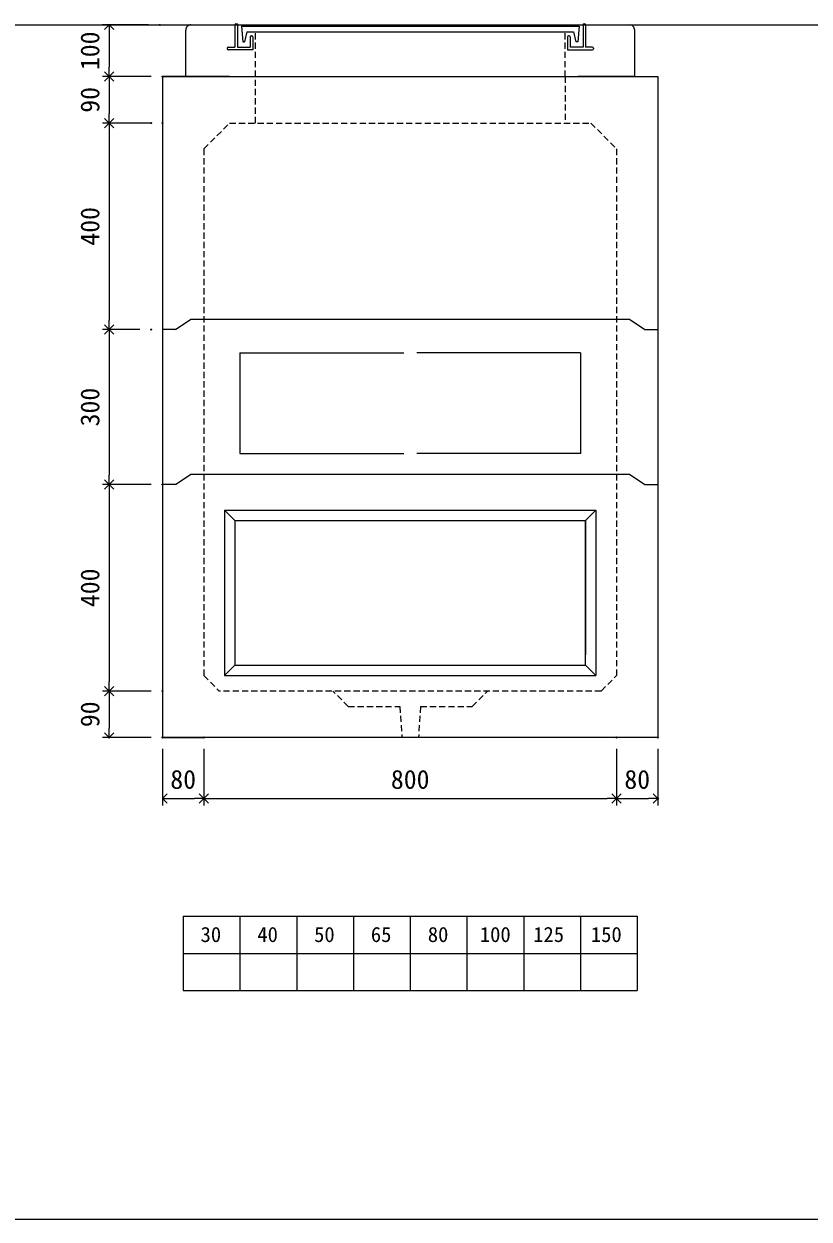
# Model space of a CAD drawing. Units: millimetres, scale not verified. Extents: x -4890 to 18490, y -2302 to 2302.
# Drawn here: x 1846 to 3368, y -1973 to 341 of the extents above; entities that cross this region are included whole.
import ezdxf
from ezdxf.enums import TextEntityAlignment as Align

# ---------------------------------------------------------------- set-up
doc = ezdxf.new("R2010")
doc.units = ezdxf.units.MM
doc.header["$LTSCALE"] = 10
doc.header["$PDMODE"] = 32
doc.header["$PDSIZE"] = 2
doc.linetypes.add('DASHED1', pattern=[1.8, 1.2, -0.6])
doc.linetypes.add('USER2', pattern=[50.8, 31.75, -6.35, 6.35, -6.35])
doc.layers.add('0-1_Defpoints', color=7, linetype='Continuous')
for name, color, linetype, lineweight in [('0-2_waku', 7, 'Continuous', 18), ('0-3_gaikei', 7, 'Continuous', 18), ('0-4_kakure', 7, 'DASHED1', 5), ('0-5_sunpou', 7, 'Continuous', 5), ('0-9_uchigawa', 6, 'Continuous', 18), ('0-B_futa', 3, 'Continuous', 18), ('0-C_GL', 4, 'Continuous', 18), ('0-E_文字１', 7, 'Continuous', 18), ('1-3_uchigawa2', 6, 'USER2', 18)]:
    doc.layers.add(name, color=color, linetype=linetype, lineweight=lineweight)
doc.styles.add('ＭＳ ゴシック', font='')
doc.styles.get('ＭＳ ゴシック').set_extended_font_data('MS Gothic')

# ---------------------------------------------------------------- blocks, each defined once
blk = doc.blocks.new('_Open90')
at = {"layer": '0-5_sunpou'}
blk.add_line((0, 0), (-1, 0), dxfattribs=at)
blk.add_lwpolyline([(-0.5, 0.5), (0, 0), (-0.5, -0.5)], dxfattribs=at)
blk = doc.blocks.new('D110')
at = {"layer": '0-1_Defpoints'}
for p in [(3562.32, 1652.03), (3458.83, 1252.03), (3562.32, 1252.03)]:
    blk.add_point(p, dxfattribs=at)
at = {"layer": '0-5_sunpou'}
for p, q in [((3540.32, 1652.03), (3445.83, 1652.03)), ((3458.83, 1634.03), (3458.83, 1270.03)), ((3540.32, 1252.03), (3445.83, 1252.03))]:
    blk.add_line(p, q, dxfattribs=at)
at = {"layer": '0-5_sunpou', "xscale": 18, "yscale": 18}
for p, rotation in [((3458.83, 1652.03), 90), ((3458.83, 1252.03), 270)]:
    blk.add_blockref('_Open90', p, dxfattribs=dict(at, rotation=rotation))
at = {"layer": '0-5_sunpou', "style": 'ＭＳ ゴシック'}
blk.add_text('400', height=36.66, rotation=90, dxfattribs=at).set_placement((3450.83, 1414.53), align=Align.BOTTOM_LEFT)
blk = doc.blocks.new('D111')
at = {"layer": '0-1_Defpoints'}
for p in [(3562.32, 1252.03), (3458.83, 1162.03), (3562.32, 1162.03)]:
    blk.add_point(p, dxfattribs=at)
at = {"layer": '0-5_sunpou'}
for p, q in [((3540.32, 1252.03), (3445.83, 1252.03)), ((3458.83, 1234.03), (3458.83, 1180.03)), ((3540.32, 1162.03), (3445.83, 1162.03))]:
    blk.add_line(p, q, dxfattribs=at)
at = {"layer": '0-5_sunpou', "xscale": 18, "yscale": 18}
for p, rotation in [((3458.83, 1252.03), 90), ((3458.83, 1162.03), 270)]:
    blk.add_blockref('_Open90', p, dxfattribs=dict(at, rotation=rotation))
at = {"layer": '0-5_sunpou', "style": 'ＭＳ ゴシック'}
blk.add_text('90', height=36.66, rotation=90, dxfattribs=at).set_placement((3450.83, 1182.03), align=Align.BOTTOM_LEFT)
blk = doc.blocks.new('D112')
at = {"layer": '0-1_Defpoints'}
for p in [(3562.32, 1162.03), (3642.32, 1162.03), (3642.32, 1043.64)]:
    blk.add_point(p, dxfattribs=at)
at = {"layer": '0-5_sunpou'}
for p, q in [((3562.32, 1140.03), (3562.32, 1030.64)), ((3642.32, 1140.03), (3642.32, 1030.64)), ((3580.32, 1043.64), (3624.32, 1043.64))]:
    blk.add_line(p, q, dxfattribs=at)
at = {"layer": '0-5_sunpou', "xscale": 18, "yscale": 18, "rotation": 180}
blk.add_blockref('_Open90', (3562.32, 1043.64), dxfattribs=at)
at = {"layer": '0-5_sunpou', "xscale": 18, "yscale": 18}
blk.add_blockref('_Open90', (3642.32, 1043.64), dxfattribs=at)
at = {"layer": '0-5_sunpou', "style": 'ＭＳ ゴシック'}
blk.add_text('80', height=36.66, dxfattribs=at).set_placement((3577.32, 1051.64), align=Align.BOTTOM_LEFT)
blk = doc.blocks.new('D113')
at = {"layer": '0-1_Defpoints'}
for p in [(3642.32, 1162.03), (4442.32, 1162.03), (4442.32, 1043.64)]:
    blk.add_point(p, dxfattribs=at)
at = {"layer": '0-5_sunpou'}
for p, q in [((3642.32, 1140.03), (3642.32, 1030.64)), ((4442.32, 1140.03), (4442.32, 1030.64)), ((3660.32, 1043.64), (4424.32, 1043.64))]:
    blk.add_line(p, q, dxfattribs=at)
at = {"layer": '0-5_sunpou', "xscale": 18, "yscale": 18, "rotation": 180}
blk.add_blockref('_Open90', (3642.32, 1043.64), dxfattribs=at)
at = {"layer": '0-5_sunpou', "xscale": 18, "yscale": 18}
blk.add_blockref('_Open90', (4442.32, 1043.64), dxfattribs=at)
at = {"layer": '0-5_sunpou', "style": 'ＭＳ ゴシック'}
blk.add_text('800', height=36.66, dxfattribs=at).set_placement((4004.82, 1051.64), align=Align.BOTTOM_LEFT)
blk = doc.blocks.new('D114')
at = {"layer": '0-1_Defpoints'}
for p in [(4442.32, 1162.03), (4522.32, 1162.03), (4522.32, 1043.64)]:
    blk.add_point(p, dxfattribs=at)
at = {"layer": '0-5_sunpou'}
for p, q in [((4442.32, 1140.03), (4442.32, 1030.64)), ((4522.32, 1140.03), (4522.32, 1030.64)), ((4460.32, 1043.64), (4504.32, 1043.64))]:
    blk.add_line(p, q, dxfattribs=at)
at = {"layer": '0-5_sunpou', "xscale": 18, "yscale": 18, "rotation": 180}
blk.add_blockref('_Open90', (4442.32, 1043.64), dxfattribs=at)
at = {"layer": '0-5_sunpou', "xscale": 18, "yscale": 18}
blk.add_blockref('_Open90', (4522.32, 1043.64), dxfattribs=at)
at = {"layer": '0-5_sunpou', "style": 'ＭＳ ゴシック'}
blk.add_text('80', height=36.66, dxfattribs=at).set_placement((4457.32, 1051.64), align=Align.BOTTOM_LEFT)
blk = doc.blocks.new('D115')
at = {"layer": '0-1_Defpoints'}
for p in [(3556.77, 2542.03), (3458.83, 2442.03), (3562.32, 2442.03)]:
    blk.add_point(p, dxfattribs=at)
at = {"layer": '0-5_sunpou'}
for p, q in [((3534.77, 2542.03), (3445.83, 2542.03)), ((3458.83, 2524.03), (3458.83, 2460.03)), ((3540.32, 2442.03), (3445.83, 2442.03))]:
    blk.add_line(p, q, dxfattribs=at)
at = {"layer": '0-5_sunpou', "xscale": 18, "yscale": 18}
for p, rotation in [((3458.83, 2542.03), 90), ((3458.83, 2442.03), 270)]:
    blk.add_blockref('_Open90', p, dxfattribs=dict(at, rotation=rotation))
at = {"layer": '0-5_sunpou', "style": 'ＭＳ ゴシック'}
blk.add_text('100', height=36.66, rotation=90, dxfattribs=at).set_placement((3450.83, 2454.53), align=Align.BOTTOM_LEFT)
blk = doc.blocks.new('D116')
at = {"layer": '0-1_Defpoints'}
for p in [(3562.32, 2442.03), (3458.83, 2352.03), (3562.32, 2352.03)]:
    blk.add_point(p, dxfattribs=at)
at = {"layer": '0-5_sunpou'}
for p, q in [((3540.32, 2442.03), (3445.83, 2442.03)), ((3458.83, 2424.03), (3458.83, 2370.03)), ((3540.32, 2352.03), (3445.83, 2352.03))]:
    blk.add_line(p, q, dxfattribs=at)
at = {"layer": '0-5_sunpou', "xscale": 18, "yscale": 18}
for p, rotation in [((3458.83, 2442.03), 90), ((3458.83, 2352.03), 270)]:
    blk.add_blockref('_Open90', p, dxfattribs=dict(at, rotation=rotation))
at = {"layer": '0-5_sunpou', "style": 'ＭＳ ゴシック'}
blk.add_text('90', height=36.66, rotation=90, dxfattribs=at).set_placement((3450.83, 2372.03), align=Align.BOTTOM_LEFT)
blk = doc.blocks.new('D117')
at = {"layer": '0-1_Defpoints'}
for p in [(3540.32, 2352.03), (3458.83, 1952.03), (3540.32, 1952.03)]:
    blk.add_point(p, dxfattribs=at)
at = {"layer": '0-5_sunpou'}
for p, q in [((3518.32, 2352.03), (3445.83, 2352.03)), ((3458.83, 2334.03), (3458.83, 1970.03)), ((3518.32, 1952.03), (3445.83, 1952.03))]:
    blk.add_line(p, q, dxfattribs=at)
at = {"layer": '0-5_sunpou', "xscale": 18, "yscale": 18}
for p, rotation in [((3458.83, 2352.03), 90), ((3458.83, 1952.03), 270)]:
    blk.add_blockref('_Open90', p, dxfattribs=dict(at, rotation=rotation))
at = {"layer": '0-5_sunpou', "style": 'ＭＳ ゴシック'}
blk.add_text('400', height=36.66, rotation=90, dxfattribs=at).set_placement((3450.83, 2114.53), align=Align.BOTTOM_LEFT)
blk = doc.blocks.new('D118')
at = {"layer": '0-1_Defpoints'}
for p in [(3540.32, 1952.03), (3458.83, 1652.03), (3562.32, 1652.03)]:
    blk.add_point(p, dxfattribs=at)
at = {"layer": '0-5_sunpou'}
for p, q in [((3518.32, 1952.03), (3445.83, 1952.03)), ((3458.83, 1934.03), (3458.83, 1670.03)), ((3540.32, 1652.03), (3445.83, 1652.03))]:
    blk.add_line(p, q, dxfattribs=at)
at = {"layer": '0-5_sunpou', "xscale": 18, "yscale": 18}
for p, rotation in [((3458.83, 1952.03), 90), ((3458.83, 1652.03), 270)]:
    blk.add_blockref('_Open90', p, dxfattribs=dict(at, rotation=rotation))
at = {"layer": '0-5_sunpou', "style": 'ＭＳ ゴシック'}
blk.add_text('300', height=36.66, rotation=90, dxfattribs=at).set_placement((3450.83, 1764.53), align=Align.BOTTOM_LEFT)
blk = doc.blocks.new('D105')
at = {"layer": '0-1_Defpoints'}
for p in [(3562.32, 1652.03), (3458.83, 1252.03), (3562.32, 1252.03)]:
    blk.add_point(p, dxfattribs=at)
at = {"layer": '0-5_sunpou'}
for p, q in [((3540.32, 1652.03), (3445.83, 1652.03)), ((3458.83, 1634.03), (3458.83, 1270.03)), ((3540.32, 1252.03), (3445.83, 1252.03))]:
    blk.add_line(p, q, dxfattribs=at)
at = {"layer": '0-5_sunpou', "xscale": 18, "yscale": 18}
for p, rotation in [((3458.83, 1652.03), 90), ((3458.83, 1252.03), 270)]:
    blk.add_blockref('_Open90', p, dxfattribs=dict(at, rotation=rotation))
at = {"layer": '0-5_sunpou', "style": 'ＭＳ ゴシック'}
blk.add_text('400', height=36.66, rotation=90, dxfattribs=at).set_placement((3450.83, 1414.53), align=Align.BOTTOM_LEFT)
blk = doc.blocks.new('D108')
at = {"layer": '0-1_Defpoints'}
for p in [(3562.32, 1652.03), (3458.83, 1252.03), (3562.32, 1252.03)]:
    blk.add_point(p, dxfattribs=at)
at = {"layer": '0-5_sunpou'}
for p, q in [((3540.32, 1652.03), (3445.83, 1652.03)), ((3458.83, 1634.03), (3458.83, 1270.03)), ((3540.32, 1252.03), (3445.83, 1252.03))]:
    blk.add_line(p, q, dxfattribs=at)
at = {"layer": '0-5_sunpou', "xscale": 18, "yscale": 18}
for p, rotation in [((3458.83, 1652.03), 90), ((3458.83, 1252.03), 270)]:
    blk.add_blockref('_Open90', p, dxfattribs=dict(at, rotation=rotation))
at = {"layer": '0-5_sunpou', "style": 'ＭＳ ゴシック'}
blk.add_text('400', height=36.66, rotation=90, dxfattribs=at).set_placement((3450.83, 1414.53), align=Align.BOTTOM_LEFT)

msp = doc.modelspace()

# ---------------------------------------------------------------- linework, layer by layer
at = {"layer": '0-2_waku'}
for p, q in [((2154.94, -1386.8), (2154.94, -1530.8)), ((2154.94, -1386.8), (2154.94, -1530.8)), ((2154.94, -1386.8), (2154.94, -1530.8)), ((2154.94, -1386.8), (2154.94, -1530.8)), ((2154.94, -1386.8), (3034.94, -1386.8)), ((2264.94, -1386.8), (2264.94, -1530.8)), ((2374.94, -1386.8), (2374.94, -1530.8)), ((2374.94, -1386.8), (2374.94, -1530.8)), ((2484.94, -1386.8), (2484.94, -1530.8)), ((2594.94, -1386.8), (2594.94, -1530.8)), ((2704.94, -1386.8), (2704.94, -1530.8)), ((2814.94, -1386.8), (2814.94, -1530.8)), ((2924.94, -1386.8), (2924.94, -1530.8)), ((3034.94, -1386.8), (3034.94, -1530.8)), ((2154.94, -1458.8), (3034.94, -1458.8)), ((2154.94, -1530.8), (3034.94, -1530.8)), ((-1230.06, -1973.47), (4889.94, -1973.47)), ((-1230.06, -1973.47), (4889.94, -1973.47))]:
    msp.add_line(p, q, dxfattribs=at)
at = {"layer": '0-3_gaikei'}
for p, q in [((2159.94, 239.2), (2159.94, 329.2)), ((2169.94, 339.2), (2254.94, 339.2)), ((2934.94, 339.2), (3019.94, 339.2)), ((3029.94, 239.2), (3029.94, 329.2)), ((2114.94, 239.2), (2114.94, -1040.8)), ((2159.94, 239.2), (2269.94, 239.2)), ((2194.94, 239.2), (2994.94, 239.2)), ((3029.94, 239.2), (2919.94, 239.2)), ((3074.94, 239.2), (3074.94, -1040.8)), ((2139.94, -250.8), (2169.94, -230.8)), ((2139.94, -250.8), (2169.94, -230.8)), ((2169.94, -230.8), (3019.94, -230.8)), ((3019.94, -230.8), (3049.94, -250.8)), ((3019.94, -230.8), (3049.94, -250.8)), ((2139.94, -250.8), (2114.94, -250.8)), ((2139.94, -250.8), (2114.94, -250.8)), ((3049.94, -250.8), (3074.94, -250.8)), ((3049.94, -250.8), (3074.94, -250.8)), ((2139.94, -550.8), (2169.94, -530.8)), ((2139.94, -550.8), (2169.94, -530.8)), ((2139.94, -550.8), (2169.94, -530.8)), ((2139.94, -550.8), (2169.94, -530.8)), ((2139.94, -550.8), (2169.94, -530.8)), ((2139.94, -550.8), (2169.94, -530.8)), ((2139.94, -550.8), (2169.94, -530.8)), ((2169.94, -530.8), (3019.94, -530.8)), ((3019.94, -530.8), (3049.94, -550.8)), ((3019.94, -530.8), (3049.94, -550.8)), ((3019.94, -530.8), (3049.94, -550.8)), ((3019.94, -530.8), (3049.94, -550.8)), ((3019.94, -530.8), (3049.94, -550.8)), ((3019.94, -530.8), (3049.94, -550.8)), ((3019.94, -530.8), (3049.94, -550.8)), ((2139.94, -550.8), (2114.94, -550.8)), ((2139.94, -550.8), (2114.94, -550.8)), ((2139.94, -550.8), (2114.94, -550.8)), ((2139.94, -550.8), (2114.94, -550.8)), ((2139.94, -550.8), (2114.94, -550.8)), ((2139.94, -550.8), (2114.94, -550.8)), ((2139.94, -550.8), (2114.94, -550.8)), ((3049.94, -550.8), (3074.94, -550.8)), ((3049.94, -550.8), (3074.94, -550.8)), ((3049.94, -550.8), (3074.94, -550.8)), ((3049.94, -550.8), (3074.94, -550.8)), ((3049.94, -550.8), (3074.94, -550.8)), ((3049.94, -550.8), (3074.94, -550.8)), ((3049.94, -550.8), (3074.94, -550.8)), ((3074.94, -1040.8), (2114.94, -1040.8)), ((2114.94, -1040.8), (2194.94, -1040.8))]:
    msp.add_line(p, q, dxfattribs=at)
at = {"layer": '0-3_gaikei', "lineweight": 5}
for p, q in [((2169.94, -230.8), (3019.94, -230.8)), ((2169.94, -230.8), (3019.94, -230.8)), ((2169.94, -530.8), (3019.94, -530.8)), ((2169.94, -530.8), (3019.94, -530.8)), ((2169.94, -530.8), (3019.94, -530.8)), ((2169.94, -530.8), (3019.94, -530.8)), ((2169.94, -530.8), (3019.94, -530.8)), ((2169.94, -530.8), (3019.94, -530.8)), ((2169.94, -530.8), (3019.94, -530.8))]:
    msp.add_line(p, q, dxfattribs=at)
at = {"layer": '0-3_gaikei'}
msp.add_lwpolyline([(2244.94, 239.2), (2114.94, 239.2), (3074.94, 239.2)], dxfattribs=at)
for centre, radius, start, end in [((2169.36, 329.78), 9.44, 86.47383, 183.52617), ((3020.27, 329.53), 9.68, 358.04251, 91.95749)]:
    msp.add_arc(centre, radius, start, end, dxfattribs=at)
at = {"layer": '0-4_kakure'}
for p, q in [((2294.94, 239.2), (2294.94, 325.7)), ((2894.94, 239.2), (2894.94, 325.7)), ((2294.94, 149.2), (2294.94, 239.2)), ((2894.94, 239.2), (2894.94, 149.2)), ((2194.94, 99.2), (2244.94, 149.2)), ((2244.94, 149.2), (2944.94, 149.2)), ((2244.94, 149.2), (2944.94, 149.2)), ((2244.94, 149.2), (2944.94, 149.2)), ((2944.94, 149.2), (2994.94, 99.2)), ((2194.94, 99.2), (2194.94, -920.8)), ((2994.94, 99.2), (2994.94, -920.8)), ((2194.94, -920.8), (2224.94, -950.8)), ((2964.94, -950.8), (2994.94, -920.8)), ((2964.94, -950.8), (2224.94, -950.8)), ((2474.94, -980.8), (2444.94, -950.8)), ((2474.94, -980.8), (2444.94, -950.8)), ((2714.94, -980.8), (2744.94, -950.8)), ((2714.94, -980.8), (2744.94, -950.8)), ((2474.94, -980.8), (2574.94, -980.8)), ((2474.94, -980.8), (2574.94, -980.8)), ((2574.94, -980.8), (2578.94, -1040.8)), ((2614.94, -980.8), (2610.94, -1040.8)), ((2614.94, -980.8), (2714.94, -980.8))]:
    msp.add_line(p, q, dxfattribs=at)
at = {"layer": '0-9_uchigawa'}
for p, q in [((2234.94, -600.8), (2954.94, -600.8)), ((2234.94, -600.8), (2234.94, -900.8)), ((2234.94, -600.8), (2254.94, -620.8)), ((2234.94, -600.8), (2254.94, -620.8)), ((2234.94, -600.8), (2234.94, -900.8)), ((2234.94, -600.8), (2954.94, -600.8)), ((2234.94, -600.8), (2234.94, -920.73)), ((2234.94, -600.8), (2254.94, -620.8)), ((2954.94, -600.8), (2934.94, -620.8)), ((2954.94, -600.8), (2934.94, -620.8)), ((2954.94, -600.8), (2954.94, -900.8)), ((2954.94, -600.8), (2954.94, -920.73)), ((2254.94, -620.8), (2934.94, -620.8)), ((2254.94, -620.8), (2254.94, -880.8)), ((2254.94, -620.8), (2254.94, -880.8)), ((2254.94, -620.8), (2254.94, -880.8)), ((2254.94, -620.8), (2254.94, -880.8)), ((2254.94, -620.8), (2254.94, -880.8)), ((2254.94, -620.8), (2254.94, -880.8)), ((2254.94, -620.8), (2254.94, -900.73)), ((2594.94, -620.8), (2934.94, -620.8)), ((2934.94, -620.8), (2934.94, -880.8)), ((2934.94, -620.8), (2934.94, -880.8)), ((2934.94, -900.73), (2934.94, -620.8)), ((2234.94, -920.73), (2254.94, -900.73)), ((2254.94, -900.73), (2934.94, -900.73)), ((2954.94, -920.73), (2934.94, -900.73)), ((2234.94, -920.73), (2954.94, -920.73)), ((2254.94, -920.73), (2954.94, -920.73))]:
    msp.add_line(p, q, dxfattribs=at)
for points in [[(2234.94, -600.8), (2254.94, -620.8), (2254.94, -880.8)], [(2234.94, -600.8), (2254.94, -620.8), (2934.94, -620.8)]]:
    msp.add_lwpolyline(points, dxfattribs=at)
at = {"layer": '0-B_futa'}
for p, q in [((2254.94, 339.2), (2254.94, 296.2)), ((2256.94, 341.2), (2259.94, 341.2)), ((2259.94, 341.2), (2259.94, 296.2)), ((2267.75, 336.7), (2922.08, 336.7)), ((2267.75, 336.7), (2270.24, 306.7)), ((2278.27, 325.7), (2273.95, 306.7)), ((2278.27, 325.7), (2911.61, 325.7)), ((2911.61, 325.7), (2915.93, 306.7)), ((2922.08, 336.7), (2919.83, 306.7)), ((2929.94, 341.2), (2929.94, 296.2)), ((2929.94, 341.2), (2932.94, 341.2)), ((2934.94, 339.2), (2934.94, 296.2)), ((2270.24, 306.7), (2273.95, 306.7)), ((2284.94, 316.2), (2284.94, 296.2)), ((2286.94, 318.2), (2287.94, 318.2)), ((2289.94, 316.2), (2289.94, 291.2)), ((2899.94, 316.2), (2899.94, 291.2)), ((2902.94, 318.2), (2901.94, 318.2)), ((2904.94, 316.2), (2904.94, 296.2)), ((2919.83, 306.7), (2915.93, 306.7)), ((2239.94, 294.2), (2239.94, 293.2)), ((2241.94, 296.2), (2254.94, 296.2)), ((2289.94, 291.2), (2241.94, 291.2)), ((2259.94, 296.2), (2284.94, 296.2)), ((2899.94, 291.2), (2947.94, 291.2)), ((2929.94, 296.2), (2904.94, 296.2)), ((2947.94, 296.2), (2934.94, 296.2)), ((2949.94, 294.2), (2949.94, 293.2))]:
    msp.add_line(p, q, dxfattribs=at)
for centre, start, end in [((2256.94, 339.2), 90, 180), ((2932.94, 339.2), 0, 90), ((2286.94, 316.2), 90, 180), ((2287.94, 316.2), 0, 90), ((2901.94, 316.2), 90, 180), ((2902.94, 316.2), 0, 90), ((2241.94, 294.2), 90, 180), ((2241.94, 293.2), 180, 270), ((2947.94, 294.2), 0, 90), ((2947.94, 293.2), 270, 0)]:
    msp.add_arc(centre, 2, start, end, dxfattribs=at)
at = {"layer": '0-C_GL'}
msp.add_line((-1230.06, 339.2), (4889.94, 339.2), dxfattribs=at)
at = {"layer": '1-3_uchigawa2'}
for p in [(2264.94, -295.8), (2924.94, -295.8)]:
    msp.add_line(p, (2594.94, -295.8), dxfattribs=at)
for points in [[(2264.94, -295.8), (2264.94, -490.8), (2594.94, -490.8)], [(2924.94, -295.8), (2924.94, -490.8), (2594.94, -490.8)]]:
    msp.add_lwpolyline(points, dxfattribs=at)

# ---------------------------------------------------------------- block references
at = {"layer": '0-5_sunpou'}
for name in ['D115', 'D116', 'D117', 'D118', 'D110', 'D105', 'D108', 'D111', 'D112', 'D113', 'D114']:
    msp.add_blockref(name, (-1447.37, -2202.83), dxfattribs=at)

# ---------------------------------------------------------------- texts
at = {"layer": '0-E_文字１', "style": 'ＭＳ ゴシック'}
for s, p in [('30', (2188.59, -1445.71)), ('40', (2298.59, -1445.71)), ('50', (2408.59, -1445.71)), ('65', (2518.59, -1445.71)), ('80', (2629, -1445.71)), ('100', (2729.87, -1445.71)), ('125', (2833.26, -1445.71)), ('150', (2945.02, -1445.71))]:
    msp.add_text(s, height=29.33, dxfattribs=at).set_placement(p, align=Align.BOTTOM_LEFT)

doc.saveas('drawing.dxf')
